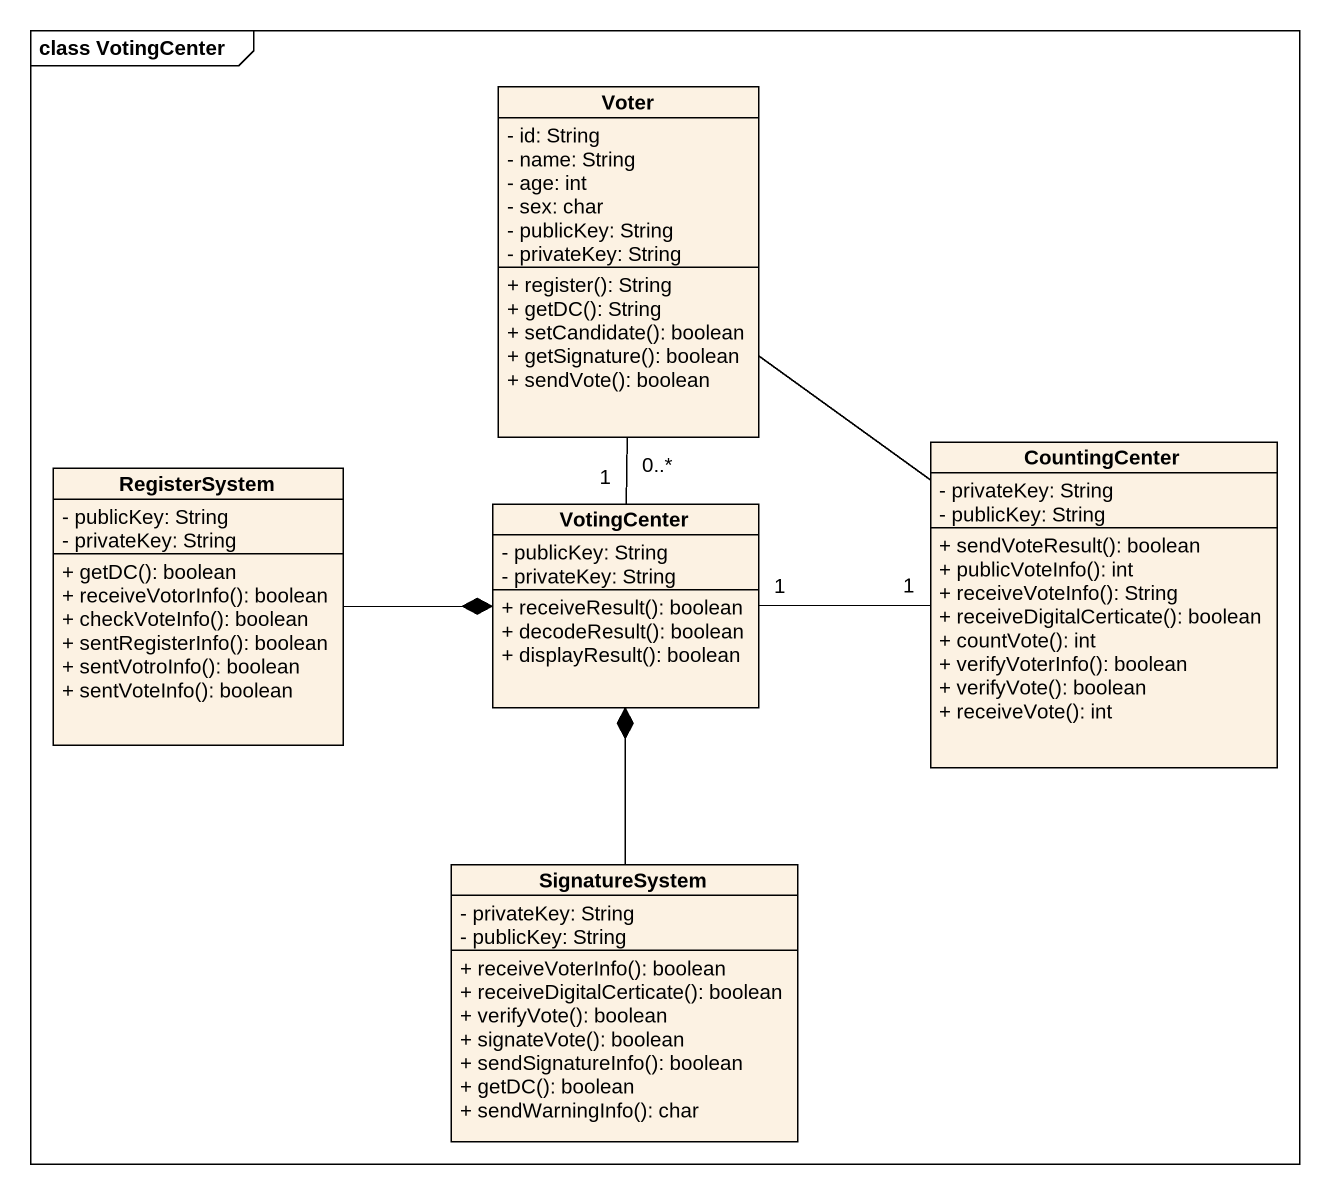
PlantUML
@startuml
mainframe class VotingCenter
hide circle
hide empty members
skinparam classAttributeIconSize 0
class Voter {
  - id: String
  - name: String
  - age: int
  - sex: char
  - publicKey: String
  - privateKey: String
  + register(): String
  + getDC(): String
  + setCandidate(): boolean
  + getSignature(): boolean
  + sendVote(): boolean
}
class RegisterSystem {
  - publicKey: String
  - privateKey: String
  + getDC(): boolean
  + receiveVotorInfo(): boolean
  + checkVoteInfo(): boolean
  + sentRegisterInfo(): boolean
  + sentVotroInfo(): boolean
  + sentVoteInfo(): boolean
}
class VotingCenter {
  - publicKey: String
  - privateKey: String
  + receiveResult(): boolean
  + decodeResult(): boolean
  + displayResult(): boolean
}
class CountingCenter {
  - privateKey: String
  - publicKey: String
  + sendVoteResult(): boolean
  + publicVoteInfo(): int
  + receiveVoteInfo(): String
  + receiveDigitalCerticate(): boolean
  + countVote(): int
  + verifyVoterInfo(): boolean
  + verifyVote(): boolean
  + receiveVote(): int
}
class SignatureSystem {
  - privateKey: String
  - publicKey: String
  + receiveVoterInfo(): boolean
  + receiveDigitalCerticate(): boolean
  + verifyVote(): boolean
  + signateVote(): boolean
  + sendSignatureInfo(): boolean
  + getDC(): boolean
  + sendWarningInfo(): char
}
Voter "0..*" -- "1" VotingCenter
RegisterSystem -right-* VotingCenter
CountingCenter -up- Voter
CountingCenter "1" -left- "1" VotingCenter
SignatureSystem -up-* VotingCenter
@enduml
